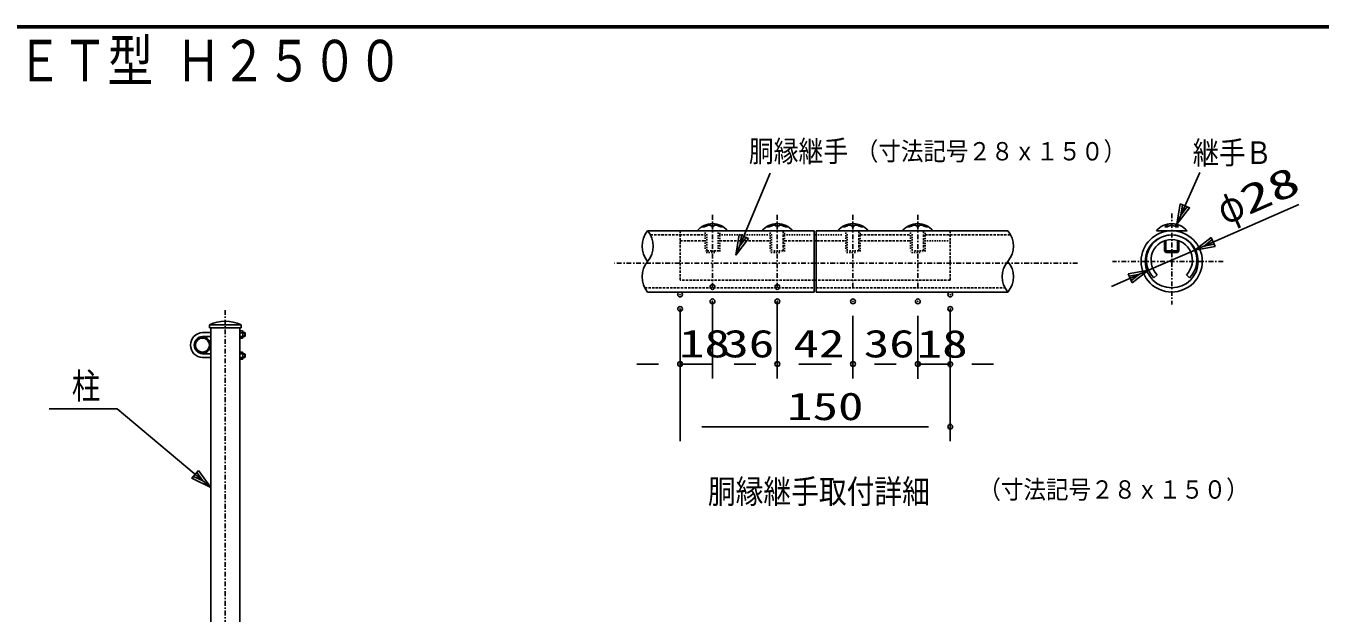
# Model space of a CAD drawing. Units: millimetres, scale not verified. Extents: x -4425 to 4425, y -3150 to 3150.
# Drawn here: x 10 to 2705, y 1702 to 2925 of the extents above; entities that cross this region are included whole.
import ezdxf
from ezdxf.enums import TextEntityAlignment as Align

# ---------------------------------------------------------------- set-up
doc = ezdxf.new("R2010")
doc.units = ezdxf.units.MM
doc.header["$LTSCALE"] = 20
doc.header["$PDMODE"] = 32
doc.header["$PDSIZE"] = 10
for name, pattern in [('USER1', [1.01, 0.5, -0.25, 0.01, -0.25]), ('USER2', [0.26, 0.01, -0.25]), ('USER3', [0.375, 0.25, -0.125])]:
    doc.linetypes.add(name, pattern=pattern)
for name, color, linetype, lineweight in [('0-0_1', 7, 'Continuous', 25), ('0-4_WAKU', 7, 'Continuous', 25), ('0-5_EXTCNT-L', 4, 'Continuous', 25), ('0-6_D-TTL-TXT', 7, 'Continuous', 25)]:
    doc.layers.add(name, color=color, linetype=linetype, lineweight=lineweight)
doc.layers.add('0-2_DEFPOINTS', color=7, linetype='Continuous')
doc.styles.add('ＭＳ ゴシック', font='')
doc.styles.get('ＭＳ ゴシック').set_extended_font_data('MS Gothic')

msp = doc.modelspace()

# ---------------------------------------------------------------- linework, layer by layer
at = {"layer": '0-0_1', "color": 4}
for p, q in [((1488.47, 2447.51), (1560.09, 2618.27)), ((2406.23, 2511.8), (2454.5, 2619.75)), ((2406.23, 2511.8), (2413.79, 2554.42)), ((2414.8, 2530.97), (2418.58, 2552.28)), ((2428.17, 2547.99), (2414.8, 2530.97)), ((2443.97, 2458.03), (2660.76, 2552.87)), ((1488.47, 2447.51), (1495.03, 2490.3)), ((1514.39, 2482.18), (1488.47, 2447.51)), ((1495.03, 2490.3), (1514.39, 2482.18)), ((1496.59, 2466.88), (1499.87, 2488.27)), ((1509.55, 2484.21), (1496.59, 2466.88)), ((2383.87, 2496.97), (2383.87, 2498.11)), ((2407.87, 2498.11), (2407.87, 2496.97)), ((2443.97, 2458.03), (2478.24, 2484.48)), ((2463.21, 2466.45), (2480.34, 2479.67)), ((2478.24, 2484.48), (2486.66, 2465.24)), ((2347.77, 2415.95), (2443.97, 2458.03)), ((2383.87, 2453.11), (2383.87, 2478.41)), ((2407.87, 2478.41), (2407.87, 2453.11)), ((2486.66, 2465.24), (2443.97, 2458.03)), ((2484.55, 2470.05), (2463.21, 2466.45)), ((2270.81, 2382.28), (2347.77, 2415.95)), ((2313.5, 2389.49), (2305.09, 2408.73)), ((2307.19, 2403.92), (2328.53, 2407.53)), ((2328.53, 2407.53), (2311.4, 2394.3)), ((461.93, 2285.39), (466.93, 2285.39)), ((461.93, 2278.59), (466.93, 2278.59)), ((461.93, 2241.4), (466.93, 2241.4)), ((461.93, 2234.6), (466.93, 2234.6))]:
    msp.add_line(p, q, dxfattribs=at)
at = {"layer": '0-0_1', "color": 4, "linetype": 'USER1'}
for p, q in [((2395.87, 2534.24), (2395.87, 2344.55)), ((1439.74, 2531.11), (1439.74, 2381.11)), ((1574.74, 2531.11), (1574.74, 2381.11)), ((1732.24, 2531.11), (1732.24, 2381.11)), ((1867.24, 2531.11), (1867.24, 2381.11)), ((2199.83, 2430.36), (1234.81, 2430.36)), ((2503.05, 2434.36), (2272.69, 2434.36)), ((425.17, 2333.11), (425.17, -564.82))]:
    msp.add_line(p, q, dxfattribs=at)
at = {"layer": '0-0_1'}
for p, q in [((1421.11, 2506.36), (1418.39, 2506.36)), ((1436.93, 2507.11), (1436.93, 2508.12)), ((1437.68, 2506.36), (1441.8, 2506.36)), ((1442.55, 2507.11), (1442.55, 2508.12)), ((1461.09, 2506.36), (1458.37, 2506.36)), ((1556.1, 2506.36), (1553.39, 2506.36)), ((1571.93, 2507.11), (1571.93, 2508.12)), ((1572.68, 2506.36), (1576.8, 2506.36)), ((1577.55, 2507.11), (1577.55, 2508.12)), ((1596.09, 2506.36), (1593.37, 2506.36)), ((1713.61, 2506.36), (1710.89, 2506.36)), ((1729.43, 2507.11), (1729.43, 2508.12)), ((1730.17, 2506.36), (1734.3, 2506.36)), ((1735.05, 2507.11), (1735.05, 2508.12)), ((1753.59, 2506.36), (1750.87, 2506.36)), ((1848.6, 2506.36), (1845.89, 2506.36)), ((1864.43, 2507.11), (1864.43, 2508.12)), ((1865.18, 2506.36), (1869.3, 2506.36)), ((1870.05, 2507.11), (1870.05, 2508.12)), ((1888.59, 2506.36), (1885.87, 2506.36)), ((2387.47, 2506.36), (2381.62, 2506.36)), ((2404.27, 2506.36), (2410.12, 2506.36)), ((1651.61, 2498.11), (1304.74, 2498.11)), ((1651.61, 2498.11), (1651.61, 2370.61)), ((1651.61, 2489.49), (1655.36, 2489.49)), ((2054.74, 2498.11), (1655.36, 2498.11)), ((1655.36, 2498.11), (1655.36, 2370.61)), ((2364, 2498.11), (2427.75, 2498.11)), ((2380.87, 2498.11), (2380.87, 2496.32)), ((2410.87, 2496.32), (2410.87, 2498.11)), ((2380.87, 2477.42), (2380.87, 2456.11)), ((2380.87, 2456.11), (2383.87, 2453.11)), ((2410.87, 2456.11), (2380.87, 2456.11)), ((2383.87, 2453.11), (2407.87, 2453.11)), ((2407.87, 2453.11), (2410.87, 2456.11)), ((2410.87, 2456.11), (2410.87, 2477.42)), ((2358.75, 2399.86), (2365.38, 2406.49)), ((2426.36, 2406.49), (2432.99, 2399.86)), ((1655.36, 2395.38), (1651.61, 2395.38)), ((1651.61, 2370.61), (1304.74, 2370.61)), ((2054.74, 2370.61), (1655.36, 2370.61)), ((458.17, 2301.99), (392.18, 2301.99)), ((392.18, 2301.99), (392.18, 2295.99)), ((458.17, 2295.99), (392.18, 2295.99)), ((458.17, 2301.99), (458.17, 2295.99)), ((394.84, 2285.99), (377.84, 2285.99)), ((394.84, 2277.99), (377.84, 2277.99)), ((461.35, 2289.49), (455.43, 2289.49)), ((455.43, 2285.74), (461.35, 2285.74)), ((455.43, 2278.24), (461.35, 2278.24)), ((461.93, 2288.24), (461.35, 2289.49)), ((461.93, 2285.99), (466.33, 2285.99)), ((461.93, 2277.99), (466.33, 2277.99)), ((466.33, 2285.99), (466.33, 2277.99)), ((466.33, 2285.99), (466.93, 2285.39)), ((466.93, 2278.59), (466.33, 2277.99)), ((466.93, 2285.39), (466.93, 2278.59)), ((394.84, 2242), (377.84, 2242)), ((461.35, 2245.5), (455.43, 2245.5)), ((455.43, 2241.75), (461.35, 2241.75)), ((461.93, 2244.25), (461.35, 2245.5)), ((461.93, 2242), (466.33, 2242)), ((466.33, 2242), (466.33, 2234)), ((466.33, 2242), (466.93, 2241.4)), ((466.93, 2241.4), (466.93, 2234.6)), ((394.84, 2234), (377.84, 2234)), ((455.43, 2234.25), (461.35, 2234.25)), ((461.93, 2234), (466.33, 2234)), ((466.33, 2234), (466.93, 2234.6))]:
    msp.add_line(p, q, dxfattribs=at)
at = {"layer": '0-0_1', "linetype": 'USER3'}
for p, q in [((1310.64, 2489.49), (1424.74, 2489.49)), ((1372.24, 2498.11), (1372.24, 2395.38)), ((1747.24, 2489.49), (1852.24, 2489.49)), ((1882.24, 2489.49), (2060.64, 2489.49)), ((1934.74, 2498.11), (1934.74, 2395.38)), ((1372.24, 2477.49), (1424.74, 2477.49)), ((1454.74, 2456.11), (1424.74, 2456.11)), ((1454.74, 2477.49), (1559.74, 2477.49)), ((1589.74, 2477.49), (1717.24, 2477.49)), ((1747.24, 2477.49), (1852.24, 2477.49)), ((1298.83, 2379.24), (1651.61, 2379.24)), ((1651.61, 2395.38), (1372.24, 2395.38)), ((1934.74, 2395.38), (1655.36, 2395.38)), ((1655.36, 2379.24), (2048.83, 2379.24))]:
    msp.add_line(p, q, dxfattribs=at)
at = {"layer": '0-0_1', "linetype": 'USER2'}
for p, q in [((1424.74, 2498.11), (1424.74, 2456.11)), ((1454.74, 2456.11), (1454.74, 2498.11)), ((1454.74, 2489.49), (1559.74, 2489.49)), ((1559.74, 2498.11), (1559.74, 2456.11)), ((1589.74, 2456.11), (1589.74, 2498.11)), ((1589.74, 2489.49), (1651.61, 2489.49)), ((1655.36, 2489.49), (1717.24, 2489.49)), ((1717.24, 2498.11), (1717.24, 2456.11)), ((1747.24, 2456.11), (1747.24, 2498.11)), ((1852.24, 2498.11), (1852.24, 2456.11)), ((1882.24, 2456.11), (1882.24, 2498.11)), ((1424.74, 2456.11), (1427.74, 2453.11)), ((1427.74, 2453.11), (1451.74, 2453.11)), ((1451.74, 2453.11), (1454.74, 2456.11)), ((1559.74, 2456.11), (1562.74, 2453.11)), ((1589.74, 2456.11), (1559.74, 2456.11)), ((1562.74, 2453.11), (1586.74, 2453.11)), ((1586.74, 2453.11), (1589.74, 2456.11)), ((1747.24, 2456.11), (1717.24, 2456.11)), ((1717.24, 2456.11), (1720.24, 2453.11)), ((1720.24, 2453.11), (1744.24, 2453.11)), ((1744.24, 2453.11), (1747.24, 2456.11)), ((1852.24, 2456.11), (1855.24, 2453.11)), ((1882.24, 2456.11), (1852.24, 2456.11)), ((1855.24, 2453.11), (1879.24, 2453.11)), ((1879.24, 2453.11), (1882.24, 2456.11)), ((1882.24, 2477.49), (1934.74, 2477.49))]:
    msp.add_line(p, q, dxfattribs=at)
at = {"layer": '0-0_1', "color": 4, "linetype": 'USER2'}
for p, q in [((1427.74, 2453.11), (1427.74, 2498.11)), ((1451.74, 2498.11), (1451.74, 2453.11)), ((1562.74, 2453.11), (1562.74, 2498.11)), ((1720.24, 2453.11), (1720.24, 2498.11)), ((1855.24, 2453.11), (1855.24, 2498.11))]:
    msp.add_line(p, q, dxfattribs=at)
at = {"layer": '0-0_1', "color": 4, "linetype": 'USER3'}
for p, q in [((1586.74, 2498.11), (1586.74, 2453.11)), ((1744.24, 2498.11), (1744.24, 2453.11)), ((1879.24, 2498.11), (1879.24, 2453.11))]:
    msp.add_line(p, q, dxfattribs=at)
at = {"layer": '0-0_1', "color": 4}
for points in [[(2413.79, 2554.42), (2432.96, 2545.85), (2406.23, 2511.8)], [(2305.09, 2408.73), (2347.77, 2415.95), (2313.5, 2389.49)], [(394.88, 1963.62), (200.22, 2127.02), (58.5, 2127.02)], [(366.09, 1994.64), (378.8, 1977.12), (359.34, 1986.6)]]:
    msp.add_lwpolyline(points, dxfattribs=at)
at = {"layer": '0-0_1'}
for points in [[(394.88, 2295.99), (394.88, -222.51), (394.88, -527.45)], [(455.47, 2295.99), (455.47, -222.51), (455.47, -527.45)], [(461.93, 2288.24), (461.93, 2275.74), (461.35, 2274.49), (455.43, 2274.49)], [(461.93, 2244.25), (461.93, 2231.75), (461.35, 2230.5), (455.43, 2230.5)]]:
    msp.add_lwpolyline(points, dxfattribs=at)
at = {"layer": '0-0_1', "color": 4}
msp.add_lwpolyline([(369.47, 1998.66), (394.88, 1963.62), (355.97, 1982.58)], close=True, dxfattribs=at)
at = {"layer": '0-0_1'}
for centre, radius in [((2395.87, 2434.36), 63.75), ((2395.87, 2434.36), 55.12), ((377.84, 2259.99), 17), ((377.84, 2259.99), 14.7)]:
    msp.add_circle(centre, radius, dxfattribs=at)
for centre, radius, start, end in [((1439.74, 2471.75), 41.37, 39.59774, 140.40219), ((1421.11, 2513.86), 7.5, 270, 293.8663), ((1439.74, 2471.75), 38.55, 97.34254, 113.86456), ((1435.05, 2508.12), 1.88, 0, 97.33578), ((1444.43, 2508.12), 1.88, 82.66415, 179.99992), ((1439.74, 2471.75), 38.55, 66.13536, 82.65806), ((1458.37, 2513.86), 7.5, 246.13379, 270), ((1574.74, 2471.75), 41.37, 39.59774, 140.40219), ((1556.1, 2513.86), 7.5, 270, 293.8663), ((1574.74, 2471.75), 38.55, 97.34254, 113.86456), ((1570.05, 2508.12), 1.88, 0, 97.33578), ((1579.43, 2508.12), 1.88, 82.66415, 179.99992), ((1574.74, 2471.75), 38.55, 66.13536, 82.65806), ((1593.37, 2513.86), 7.5, 246.13379, 270), ((1732.24, 2471.75), 41.37, 39.59774, 140.40219), ((1713.61, 2513.86), 7.5, 270, 293.8663), ((1732.24, 2471.75), 38.55, 97.34254, 113.86456), ((1727.55, 2508.12), 1.88, 0, 97.33578), ((1736.93, 2508.12), 1.88, 82.66415, 179.99992), ((1732.24, 2471.75), 38.55, 66.13536, 82.65806), ((1750.87, 2513.86), 7.5, 246.13379, 270), ((1867.24, 2471.75), 41.37, 39.59774, 140.40219), ((1848.6, 2513.86), 7.5, 270, 293.8663), ((1867.24, 2471.75), 38.55, 97.34254, 113.86456), ((1862.55, 2508.12), 1.88, 0, 97.33578), ((1871.93, 2508.12), 1.88, 82.66415, 179.99992), ((1867.24, 2471.75), 38.55, 66.13536, 82.65806), ((1885.87, 2513.86), 7.5, 246.13379, 270), ((2395.87, 2471.75), 41.37, 39.59774, 140.40219), ((2405.94, 2476.44), 38.55, 116.31644, 129.10608), ((2407.79, 2473.63), 38.55, 108.00024, 121.90467), ((2383.96, 2473.63), 38.55, 58.09526, 71.99968), ((2385.8, 2476.44), 38.55, 50.89385, 63.68348), ((2395.87, 2436.99), 52.5, 314.99966, 224.99988), ((2395.87, 2436.99), 43.12, 315.00003, 225.00024), ((425.17, 2237.92), 72.06, 62.75156, 117.24901), ((378.84, 2259.99), 26, 92.20422, 267.79578), ((378.84, 2259.99), 18, 93.18472, 266.81528), ((456.22, 2288.24), 5.71, 334.0202, 0), ((449.48, 2281.99), 12.45, 342.48083, 17.5195), ((456.22, 2275.74), 5.71, 0, 25.97979), ((456.22, 2244.25), 5.71, 334.0202, 0), ((449.48, 2238), 12.45, 342.48083, 17.5195), ((456.22, 2231.75), 5.71, 0, 25.97979)]:
    msp.add_arc(centre, radius, start, end, dxfattribs=at)
at = {"layer": '0-0_1', "color": 4}
for centre, start, end in [((1342.03, 2466.24), 139.4792, 220.5208), ((1267.44, 2466.24), 319.47919, 40.52081), ((2017.44, 2466.24), 319.47919, 40.52081), ((1342.03, 2402.49), 139.4792, 220.5208), ((2092.03, 2402.49), 139.4792, 220.5208), ((2017.44, 2402.49), 319.47919, 40.52081)]:
    msp.add_arc(centre, 49.06, start, end, dxfattribs=at)
at = {"layer": '0-2_DEFPOINTS'}
for p in [(1439.74, 2381.11), (1574.74, 2381.11), (1372.24, 2365.38), (1439.74, 2351.11), (1574.74, 2351.11), (1732.24, 2351.11), (1867.24, 2351.11), (1934.74, 2365.38), (1372.24, 2335.38), (1934.74, 2335.38), (1372.24, 2220.61), (1574.74, 2220.61), (1732.24, 2220.61), (1867.24, 2220.61), (1934.74, 2220.02), (1934.74, 2090.02)]:
    msp.add_point(p, dxfattribs=at)
at = {"layer": '0-4_WAKU'}
msp.add_line((-4048.13, 2923.02), (4197.87, 2923.02), dxfattribs=at)
msp.add_lwpolyline([(-4050.13, 2925.02), (4199.87, 2925.02), (4199.87, -2924.98), (-4050.13, -2924.98)], close=True, dxfattribs=at)
msp.add_lwpolyline([(-4046.13, -2920.98), (-4046.13, 2921.02), (4195.87, 2921.02)], dxfattribs=at)
at = {"layer": '0-5_EXTCNT-L', "color": 1}
for p, q in [((1439.74, 2351.11), (1439.74, 2190.61)), ((1574.74, 2351.11), (1574.74, 2190.61)), ((1372.24, 2335.38), (1372.24, 2060.02)), ((1439.74, 2321.11), (1439.74, 2190.61)), ((1574.74, 2321.11), (1574.74, 2190.61)), ((1732.24, 2321.11), (1732.24, 2190.61)), ((1732.24, 2321.11), (1732.24, 2190.61)), ((1867.24, 2321.11), (1867.24, 2190.02)), ((1867.24, 2321.11), (1867.24, 2190.61)), ((1934.74, 2335.38), (1934.74, 2060.02)), ((1372.24, 2305.38), (1372.24, 2190.61)), ((1934.74, 2305.38), (1934.74, 2190.02))]:
    msp.add_line(p, q, dxfattribs=at)
at = {"layer": '0-5_EXTCNT-L', "color": 2}
for p, q in [((1327.24, 2220.61), (1282.24, 2220.61)), ((1439.74, 2220.61), (1372.24, 2220.61)), ((1484.74, 2220.61), (1529.74, 2220.61)), ((1484.74, 2220.61), (1529.74, 2220.61)), ((1619.74, 2220.61), (1687.24, 2220.61)), ((1777.24, 2220.61), (1822.24, 2220.61)), ((1822.24, 2220.02), (1777.24, 2220.02)), ((1867.24, 2220.02), (1934.74, 2220.02)), ((1979.74, 2220.02), (2024.74, 2220.02)), ((1417.24, 2090.02), (1889.74, 2090.02))]:
    msp.add_line(p, q, dxfattribs=at)

# ---------------------------------------------------------------- texts
at = {"layer": '0-0_1', "color": 4, "style": 'ＭＳ ゴシック'}
for s, height, width, p in [('胴縁継手', 44.57, 0.85, (1515.46, 2628.26)), ('（寸法記号２８ｘ１５０）', 38.2, 0.9, (1738.21, 2633.24)), ('継手Ｂ', 47.36, 0.85, (2439.67, 2622.83)), ('柱', 54.11, 0.8, (105.74, 2131.61)), ('胴縁継手取付詳細', 49.84, 0.85, (1430.18, 1915.13)), ('（寸法記号２８ｘ１５０）', 38.2, 0.9, (1993.43, 1928.62))]:
    msp.add_text(s, height=height, dxfattribs=dict(at, width=width)).set_placement(p, align=Align.BOTTOM_LEFT)
for s, height, width, p in [('28', 60.61, 1.5, (2562.37, 2513.48)), ('φ', 63.14, 0.8, (2514.46, 2491.99))]:
    msp.add_text(s, height=height, rotation=23.628, dxfattribs=dict(at, width=width)).set_placement(p, align=Align.BOTTOM_LEFT)
at = {"layer": '0-5_EXTCNT-L', "color": 3, "style": 'ＭＳ ゴシック', "width": 1.35}
for s, p in [('18', (1369.99, 2217.01)), ('36', (1462.24, 2217.01)), ('42', (1608.49, 2217.01)), ('36', (1754.74, 2217.01)), ('18', (1864.99, 2216.42)), ('150', (1594.99, 2086.42))]:
    msp.add_text(s, height=57.77, dxfattribs=at).set_placement(p, align=Align.BOTTOM_LEFT)
at = {"layer": '0-6_D-TTL-TXT', "style": 'ＭＳ ゴシック', "width": 0.8}
msp.add_text('ＰＦ－１ＰＥＴ型 Ｈ２５００', height=86.65, dxfattribs=at).set_placement((-481.4, 2783.25), align=Align.BOTTOM_LEFT)

doc.saveas('drawing.dxf')
